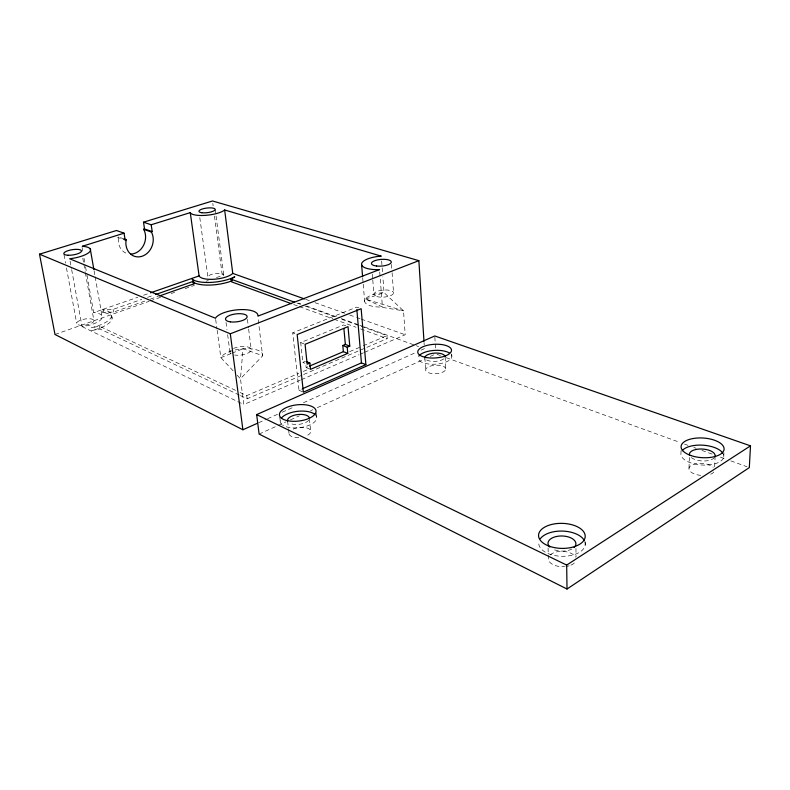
<?xml version="1.0" encoding="UTF-8"?>
<svg xmlns="http://www.w3.org/2000/svg" width="790" height="790" viewBox="0 0 790 790"><rect width="100%" height="100%" fill="white"/><g stroke="black" fill="none" stroke-linecap="round" stroke-linejoin="round"><path stroke-width="0.59" stroke-dasharray="3.95 2.96" d="M681.039 450.735L680.97 453.134A21.488 9.924 3.7 0 0 703.574 465.083A21.488 9.924 3.7 0 0 723.344 454.141M688.999 468.203L689.334 457.44M714.674 466.86L715.118 456.028M723.759 456.758L724.025 450.685M233.119 370.826L220.864 357.643L221.378 356.695A21.488 8.502 -7.3 0 1 245.769 348.637A21.488 8.502 -7.3 0 1 262.695 355.697L243.004 348.775L240.466 378.726L243.814 404.519L300.24 380.128M124.079 238.995L118.678 237.04L118.342 238.807A15.751 13.381 -71.3 0 0 127.417 253.629M259.11 434.066L277.014 425.948M278.129 425.445L285.96 421.89M290.434 419.865L299.38 415.807M310.569 410.731L312.8 409.714M317.274 407.68L424.655 358.976M430.244 356.438L434.717 354.414M258.597 422.759L266.437 419.253M267.563 418.749L277.646 414.246M282.129 412.242L294.453 406.732M303.419 402.732L416.597 352.162M421.08 350.158L424.437 348.657M358.897 307.922L356.646 307.142L292.725 332.817L299.005 390.24L301.237 389.263M301.365 379.644L358.927 354.759M360.052 354.276L363.44 352.814M364.565 352.32L405.191 334.762L403.522 310.835L384.049 292.616L382.844 276.816M240.456 395.612L247.142 398.782L302.481 375.003M303.607 374.519L365.711 347.827M366.846 347.343L387.169 338.614L386.942 335.651L340.767 318.923M305.928 365.434L306.145 367.528L308.406 366.57M240.051 392.472L246.737 395.632L298.748 373.374M303.271 371.448L308.929 369.029M349.634 351.609L362.067 346.287M363.203 345.803L386.942 335.651M345.803 325.816L343.581 324.996L300.694 342.564L302.807 362.383L305.483 361.257M230.828 353.653L220.864 357.643L217.141 330.19M231.934 353.209L243.004 348.775M87.019 275.216L93.674 312.593L101.93 309.719L102.404 312.406L113.543 312.09L145.696 300.793M150.288 299.173L158.326 296.349M55.004 334.486L149.103 301.326M150.268 300.911L160.716 297.228M171.173 293.544L174.659 292.32M185.117 288.636L194.409 285.358M206.022 281.27L208.343 280.45M216.48 277.576L222.286 275.532L214.416 215.64M103.559 312.01L103.085 309.315L113.079 309.404L141.825 299.341M147.572 297.336L153.319 295.322M103.085 309.315L137.786 297.247M143.573 295.233L149.359 293.218M365.484 299.074L384.049 292.616L382.933 292.665A19.641 7.169 -4.4 0 0 366.757 297.672L365.059 299.538A19.641 7.169 -4.4 0 0 380.326 307.053L403.522 310.835L365.484 299.074L382.419 306.964L380.188 278.021M118.678 237.04L117.621 237.375L125.176 240.101M239.34 395.079L100.014 328.986L91.67 330.546A27.206 9.441 -9.6 0 0 111.064 321.026A27.206 9.441 -9.6 0 0 104.537 312.702L102.404 312.406M235.588 390.369L99.52 326.221L91.176 327.771A27.235 9.401 -9.6 0 0 110.6 318.291A27.235 9.401 -9.6 0 0 104.063 310.006L101.93 309.719M71.663 269.686L82.081 326.625L86.693 325.855A19.256 6.646 -9.6 0 0 101.88 318.4A19.256 6.646 -9.6 0 0 94.099 312.603L93.674 312.593M305.671 299.351L310.302 301M314.934 302.639L345.013 313.344M349.644 314.993L355.431 317.057M356.586 317.462L360.062 318.706M361.218 319.111L405.191 334.762M298.531 303.113L300.842 303.953M306.609 306.036L336.649 316.899M341.27 318.577L358.591 324.838M359.746 325.263L363.212 326.517M364.368 326.932L415.194 345.319M416.35 345.734L418.661 346.573M296.912 303.034L300.368 304.288M304.989 305.967L335 316.839M436.998 354.325L440.465 355.579M446.251 357.682L679.923 442.42M684.545 444.099L688.021 445.353M693.798 447.456L696.118 448.295M701.895 450.389L713.469 454.586M720.411 457.104L726.188 459.197M730.819 460.876L747.014 466.752M293.732 304.535L298.353 306.214M299.499 306.639L332.955 318.834M334.111 319.259L356.023 327.248M360.635 328.936L387.169 338.614M292.725 332.817L294.937 333.686M300.694 342.564L303.982 343.877M302.807 362.383L304.989 363.291M306.145 367.528L310.51 369.355M299.005 390.24L303.37 392.176M82.081 326.625L243.814 404.519M237.197 375.22L240.466 378.726L262.616 355.885L257.975 317.501M64.01 254.716L65.57 263.139M66.459 267.948L76.679 323.278M70.103 261.204L71.436 268.472M82.081 247.477L82.723 251.092M84.017 258.33L85.3 265.568M85.517 266.773L86.801 274.002M82.792 258.261L83.651 263.07M83.859 264.275L85.152 271.484M85.359 272.688L93.941 320.75A8.739 3.032 -9.6 0 1 81.005 325.332A8.739 3.032 -9.6 0 1 80.985 320.019A8.739 3.032 -9.6 0 1 93.941 320.75M94.089 270.772L94.938 275.631M95.156 276.846L101.969 315.714M99.52 326.221L100.014 328.986M111.637 315.585L112.111 318.301M113.079 309.404L113.543 312.09M199.791 217.546L207.948 277.27A7.999 2.666 -7.2 0 1 216.164 273.429A7.999 2.666 -7.2 0 1 223.698 275.71M215.68 319.437L216.974 328.996M212.806 203.415L213.122 205.864M226.019 322.409L226.987 329.746M227.639 334.634L229.9 351.748M215.156 209.241L223.768 274.999M246.737 395.632L247.142 398.782M247.438 319.348L248.504 327.909M248.653 329.134L251.25 349.931M279.779 417.011L280.42 422.472M287.609 421.139L288.419 428.239M288.557 429.424L289.101 434.154M309.394 418.828L310.658 430.649M316.109 412.992L316.672 418.453M362.709 278.06L363.124 282.978M363.222 284.212L364.654 301.434M372.317 274.081L372.702 278.821M372.791 280.006L373.927 294.236M379.723 271.997L380.089 276.816M381.639 261.006L382.469 271.948M391.485 264.393L391.998 271.513M392.087 272.698L393.558 292.883A9.845 3.545 -4.5 0 1 378.924 297A9.845 3.545 -4.5 0 1 378.746 290.868A9.845 3.545 -4.5 0 1 393.558 292.883M424.052 342.544L424.21 344.993M424.862 357.682L425.632 369.878M434.846 337.152L435.557 349.121M445.096 356.734L445.777 368.95A10.092 4.227 -3.3 0 1 430.698 373.354A10.092 4.227 -3.3 0 1 430.639 366.027A10.092 4.227 -3.3 0 1 445.777 368.95M451.722 353.959L451.85 356.418M548.092 547.993L548.221 553.938M548.25 555.123L548.319 558.688A13.874 7.673 1.6 0 0 564.643 566.627M575.959 548.457L576.038 556.812M585.163 541.733L585.192 545.1M233.514 348.449A10.764 4.207 -7.3 0 1 247.951 347.007A10.764 4.207 -7.3 0 1 248.919 352.616A10.764 4.207 -7.3 0 1 234.65 355.046M230.976 353.782A10.764 4.207 -7.3 0 1 231.677 349.476M293.08 429.108A10.971 5.026 -6.5 0 1 308.949 428.812A10.971 5.026 -6.5 0 1 305.207 436.366M298.729 437.561A10.971 5.026 -6.5 0 1 289.051 432.841M713.864 471.986A12.828 6.053 3.9 0 1 710.141 474.415M700.76 475.373A12.828 6.053 3.9 0 1 691.151 465.429A12.828 6.053 3.9 0 1 713.232 467.315M574.281 563.023A13.874 7.673 1.6 0 1 570.232 565.442M569.205 565.788A13.874 7.673 1.6 0 1 565.837 566.499M550.215 554.916A13.874 7.673 1.6 0 1 563.942 551.44A13.874 7.673 1.6 0 1 575.545 557.197M451.248 354.661A16.886 6.913 -3.3 0 1 437.117 364.062A16.886 6.913 -3.3 0 1 418.127 357.988M314.904 414.424A18.368 8.226 -6.5 0 1 306.905 426.077A18.368 8.226 -6.5 0 1 282.524 425.01M281.803 424.428A18.368 8.226 -6.5 0 1 280.272 420.329M584.876 541.792A23.265 12.61 1.4 0 1 562.816 556.298A23.265 12.61 1.4 0 1 538.889 541.861M443.743 358.877A10.132 4.147 -3.3 0 1 434.925 361.395A10.132 4.147 -3.3 0 1 426.156 359.697M308.702 420.26A11.021 4.938 -6.5 0 1 300.151 424.181A11.021 4.938 -6.5 0 1 289.871 423.302M571.901 549.02A13.953 7.564 1.4 0 1 552.921 549.159M714.456 457.529A12.887 5.955 3.7 0 1 703.001 460.985A12.887 5.955 3.7 0 1 690.638 456.956"/><path stroke-width="1.19" d="M750.5 445.846L749.325 467.591L567.013 589.024L259.11 434.066L256.661 414.592L434.776 335.957L750.5 445.846L566.677 565.087L567.013 589.024M124.079 238.995L126.242 239.775L125.906 241.552A15.879 13.42 -71.2 0 0 141.904 256.315A15.879 13.42 -71.2 0 0 152.006 233.317L151.186 231.934L143.513 229.307L144.343 230.69A15.751 13.381 -71.3 0 1 130.903 254.064M291.431 303.696L231.45 281.813L231.114 279.206L234.778 276.767A24.934 8.255 -7.2 0 1 211.295 282.385A24.934 8.255 -7.2 0 1 192.128 279.087L193.56 281.24L193.935 283.837L159.481 295.954M126.242 239.775L125.176 240.101L124.05 233.178L116.486 230.502L39.5 254.182L55.004 334.486L242.905 429.77L257.481 423.252M365.879 364.644L303.37 392.176L297.149 334.555L361.158 308.702L365.879 364.644L361.435 362.887L302.353 388.779M347.778 353.387L343.374 351.668L342.801 345.497L347.225 347.205L347.778 353.387L310.51 369.355L309.848 363.064L306.579 361.702M309.532 366.086L343.374 351.668M309.848 363.064L307.172 364.2L305.078 344.312L348.025 326.625L349.772 346.119L347.225 347.205M342.801 345.497L345.349 344.42L349.772 346.119M39.5 254.182L230.305 333.795L418.868 260.661L423.973 341.329M155.62 294.512L193.56 281.24M150.515 292.813L199.1 275.907A17.597 5.826 -7.2 0 0 214.465 279.216A17.597 5.826 -7.2 0 0 232.764 273.409L304.515 298.936M151.186 231.934L152.223 231.608L151.176 224.765L143.494 222.197L144.55 228.982L152.223 231.608M143.513 229.307L144.55 228.982M124.05 233.178L82.288 246.283A19.711 5.836 -8.9 0 1 90.09 251.279A19.711 5.836 -8.9 0 1 74.388 258.053L69.658 258.784L215.522 318.251L216.045 317.343A21.784 7.979 -7.1 0 1 240.832 309.611A21.784 7.979 -7.1 0 1 257.915 316.128L379.536 269.588L377.413 269.676A19.898 6.705 -4.5 0 1 361.613 263.732A19.898 6.705 -4.5 0 1 380.148 256.197L381.274 256.138L224.656 209.982A17.982 5.096 -6.9 0 1 205.884 215.324A17.982 5.096 -6.9 0 1 190.272 212.629L151.176 224.765M143.494 222.197L212.48 200.976L418.868 260.661M231.114 279.206L294.601 302.205M256.661 414.592L566.677 565.087M192.977 282.395L193.935 283.837M90.258 248.909L93.872 269.558M190.272 212.629L199.1 275.907M230.305 333.795L242.905 429.77M224.656 209.982L232.764 273.409M343.907 328.64L345.349 344.42M356.853 309.562L361.435 362.887M361.593 264.531L362.61 276.826M232.408 280.638A24.915 8.295 -7.2 0 1 193.303 282.267M418.779 356.181A16.886 6.913 -3.3 0 1 432.861 350.523A16.886 6.913 -3.3 0 1 449.53 353.081M281.359 418.137A18.368 8.226 -6.5 0 1 297.642 411.313A18.368 8.226 -6.5 0 1 314.904 414.424M540.34 538.711A23.265 12.61 1.4 0 1 563.201 531.107A23.265 12.61 1.4 0 1 584.422 540.716M682.175 450.685A21.488 9.924 3.7 0 1 702.952 445.185A21.488 9.924 3.7 0 1 722.889 453.282M424.862 357.682A10.132 4.147 -3.3 0 1 435.023 353.081A10.132 4.147 -3.3 0 1 445.096 356.734M287.609 421.139A11.021 4.938 -6.5 0 1 296.764 414.681A11.021 4.938 -6.5 0 1 309.265 417.653M549.82 547.075A13.953 7.564 1.4 0 1 561.927 535.976A13.953 7.564 1.4 0 1 574.113 547.47M689.611 455.415A12.887 5.955 3.7 0 1 701.54 449.006A12.887 5.955 3.7 0 1 715.118 456.028M201.865 212.737A8.186 2.321 -6.9 0 0 215.078 209.864A8.186 2.321 -6.9 0 0 204.245 208.481A8.186 2.321 -6.9 0 0 201.865 212.737M68.157 255.249A8.957 2.647 -8.9 0 0 81.498 251.052A8.957 2.647 -8.9 0 0 68.276 250.598A8.957 2.647 -8.9 0 0 68.157 255.249M230.423 321.866A10.892 3.99 -7.1 0 0 247.132 316.899A10.892 3.99 -7.1 0 0 231.431 314.805A10.892 3.99 -7.1 0 0 230.423 321.866M376.504 266.013A9.944 3.348 -4.5 0 0 391.307 262.013A9.944 3.348 -4.5 0 0 376.356 260.196A9.944 3.348 -4.5 0 0 376.504 266.013M426.294 357.524A16.926 6.853 -3.4 0 0 451.525 350.266A16.926 6.853 -3.4 0 0 426.057 345.655A16.926 6.853 -3.4 0 0 426.294 357.524M287.432 420.675A18.407 8.157 -6.5 0 0 315.99 411.896A18.407 8.157 -6.5 0 0 289.752 406.297A18.407 8.157 -6.5 0 0 287.432 420.675M548.635 545.969A23.335 12.521 1.3 0 0 585.133 537.259A23.335 12.521 1.3 0 0 551.864 524.402A23.335 12.521 1.3 0 0 548.635 545.969M690.766 455.494A21.547 9.845 3.6 0 0 724.075 449.471A21.547 9.845 3.6 0 0 692.968 438.549A21.547 9.845 3.6 0 0 690.766 455.494"/></g></svg>
